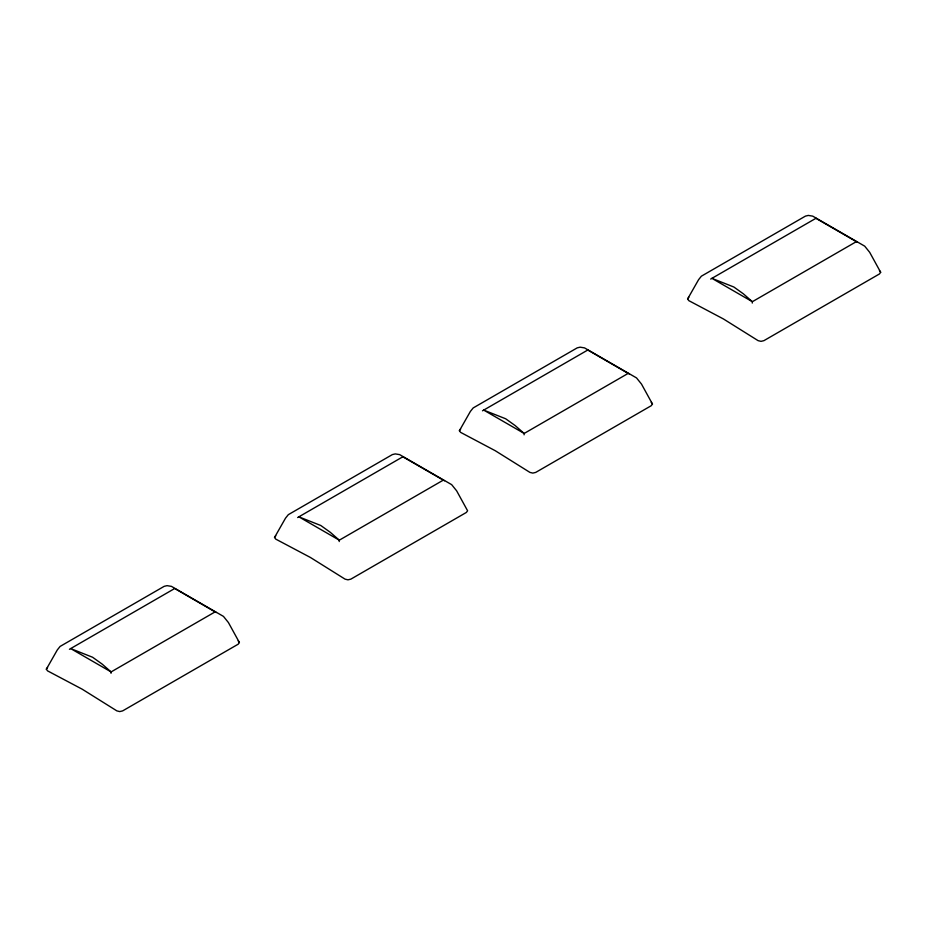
<?xml version="1.0" encoding="UTF-8"?>
<svg xmlns="http://www.w3.org/2000/svg" width="927" height="927" viewBox="0 0 927 927"><rect width="100%" height="100%" fill="white"/><g stroke="black" fill="none" stroke-linecap="round" stroke-linejoin="round"><path stroke-width="1.39" d="M111.02 673.303L111.089 671.924L102.144 664.091L92.607 657.255L70.661 648.576L111.089 671.924L215.087 611.89L216.315 612.515M339.224 541.553L339.294 540.186L330.336 532.341L320.8 525.505L298.853 516.837L339.294 540.186L443.28 480.14L444.508 480.765M524.091 434.821L524.161 433.454L515.203 425.609L505.678 418.772L483.72 410.105L524.161 433.454L628.147 373.407L629.375 374.033M752.284 303.071L752.353 301.704L743.408 293.859L733.871 287.022L711.913 278.355L752.353 301.704L856.339 241.657L857.568 242.283M46.35 669.19L57.312 649.92L60.116 646.42L164.172 586.339L167.057 585.655L171.46 586.374L223.465 616.397L228.424 622.562L239.386 642.515L238.193 644.184L122.654 710.882L119.757 711.577L116.872 710.882L82.213 689.201L47.544 670.858L46.35 669.19L47.544 667.521M274.543 537.451L285.504 518.181L288.32 514.67L392.364 454.589L395.261 453.906L399.664 454.624L451.658 484.647L456.629 490.812L467.59 510.765L466.385 512.434L350.846 579.143L347.961 579.827L345.064 579.143L310.406 557.463L275.748 539.108L274.543 537.451L275.748 535.783M459.41 430.719L470.371 411.449L473.187 407.938L577.231 347.857L580.128 347.173L584.531 347.892L636.525 377.915L641.496 384.079L652.457 404.033L651.252 405.702L535.713 472.411L532.828 473.094L529.943 472.411L495.273 450.731L460.615 432.376L459.41 430.719L460.615 429.05M687.614 298.969L698.576 279.699L701.38 276.188L805.436 216.118L808.321 215.423L812.724 216.142L864.717 246.165L869.688 252.329L880.65 272.283L879.456 273.952L763.906 340.661L761.021 341.345L758.135 340.661L723.466 318.981L688.807 300.638L687.614 298.969L688.807 297.3M69.432 649.294L174.716 588.506L215.087 611.89M297.625 517.544L402.909 456.756M482.492 410.812L587.776 350.024L628.147 373.407M710.685 279.062L815.98 218.274M815.911 218.32L856.339 241.657M402.839 456.791L443.28 480.14M879.456 270.614L880.65 272.283M651.252 402.364L652.457 404.033M238.193 640.847L239.386 642.515"/></g></svg>
